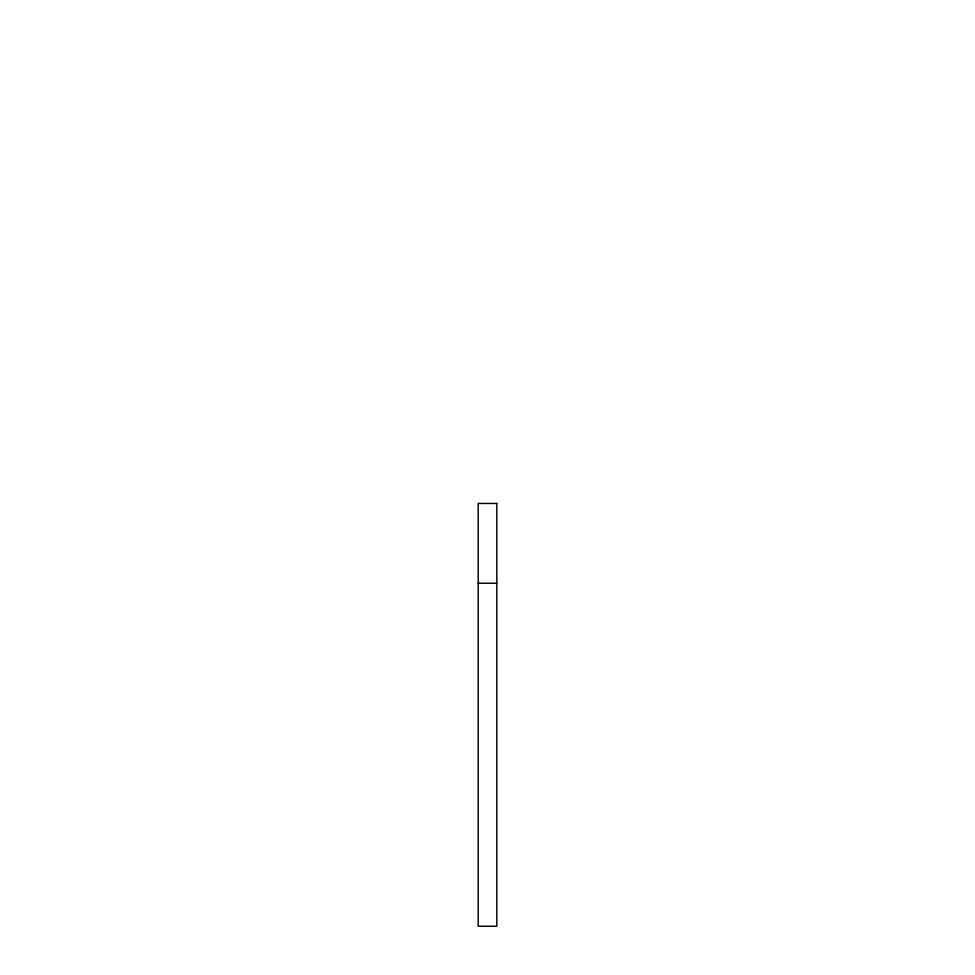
<?xml version="1.0" encoding="UTF-8"?>
<svg xmlns="http://www.w3.org/2000/svg" width="975" height="975" viewBox="0 0 975 975"><rect width="100%" height="100%" fill="white"/><g stroke="black" fill="none" stroke-linecap="round" stroke-linejoin="round"><path stroke-width="1.46" d="M478.189 583.233L496.811 583.233M496.811 503.453L478.189 503.453L478.189 926.25L496.811 926.25L496.811 503.453"/></g></svg>
